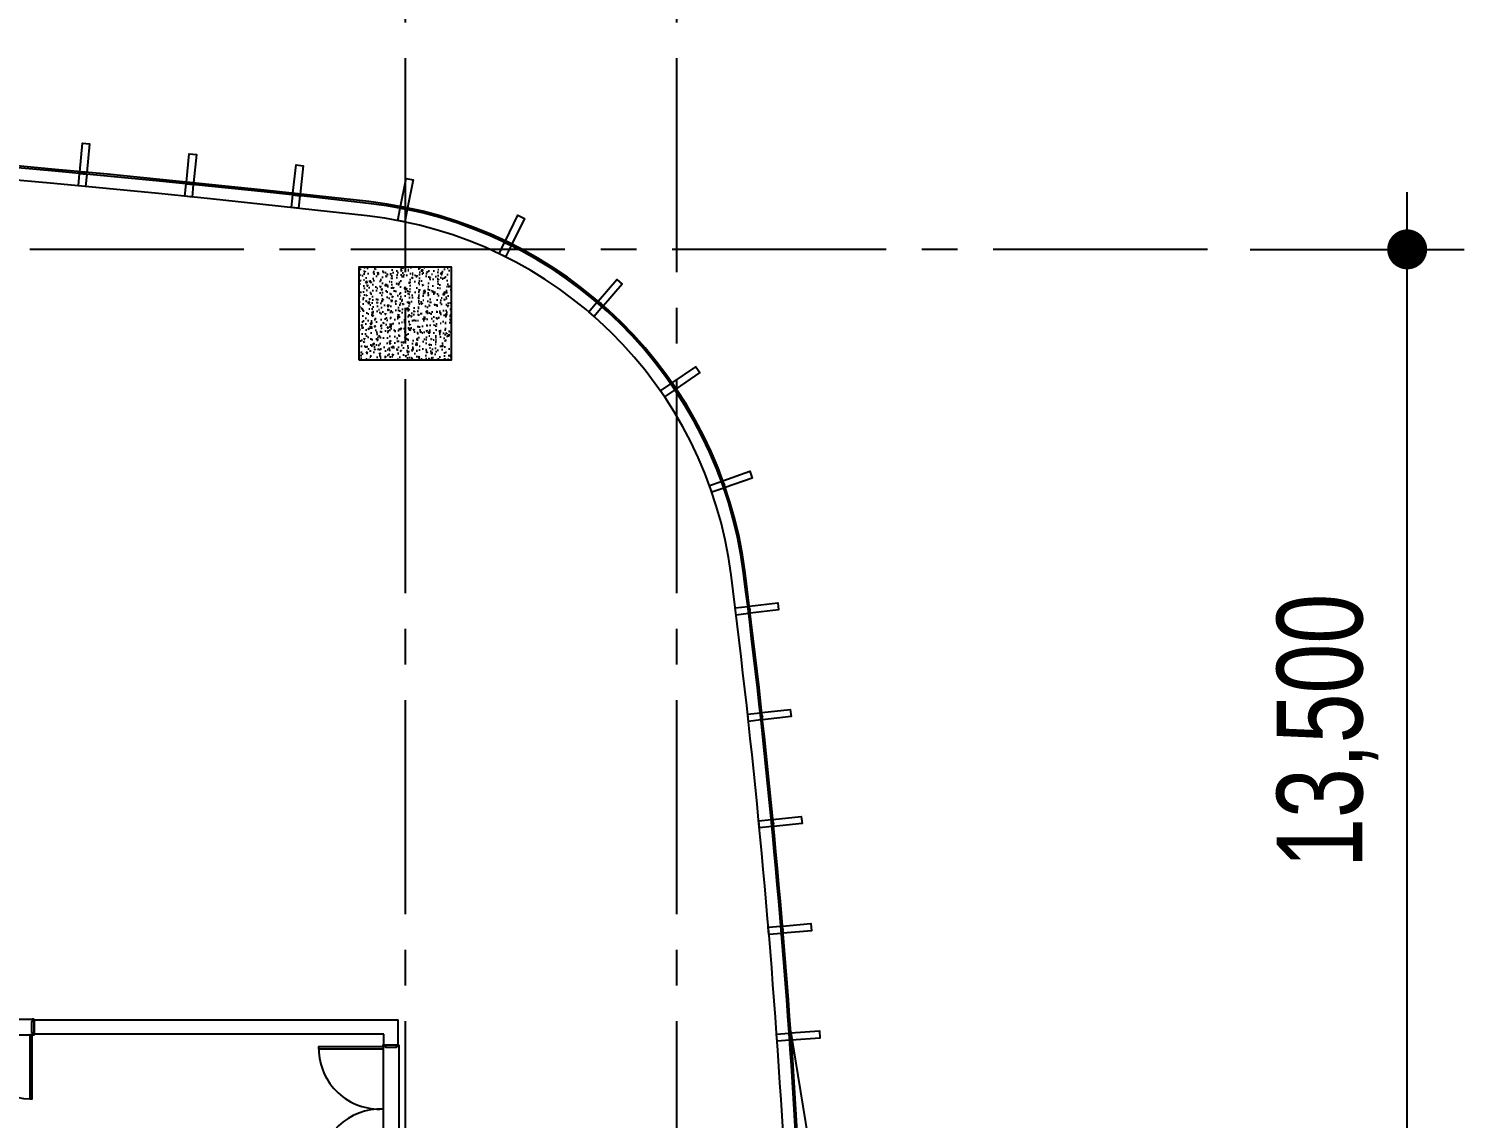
# Model space of a CAD drawing. Header units: millimetres. Extents: x 10000 to 302800, y 6800 to 229018.
# Drawn here: x 126553 to 146667, y 75296 to 90572 of the extents above; entities that cross this region are included whole.
import ezdxf

# ---------------------------------------------------------------- set-up
doc = ezdxf.new("R2010")
doc.units = ezdxf.units.MM
doc.header["$LTSCALE"] = 400
doc.header["$MEASUREMENT"] = 0
doc.linetypes.add('X-GRID_5~ROOF$0$CENTER2', pattern=[1.125, 0.75, -0.125, 0.125, -0.125])
doc.layers.get('0').update_dxf_attribs({"linetype": 'CONTINUOUS'})
for name, color, linetype in [('A-DIM1', 7, 'CONTINUOUS'), ('A-TXT1', 3, 'CONTINUOUS'), ('X-COL-9F$0$A-COL', 2, 'CONTINUOUS'), ('X-COL-9F$0$A-HAT', 252, 'CONTINUOUS'), ('X-EXT_9F$0$A-ELES', 252, 'CONTINUOUS'), ('X-EXT_9F$0$A-WIN', 6, 'CONTINUOUS'), ('X-frame Office 5~34F$0$A-WINF', 4, 'CONTINUOUS'), ('X-GRID_5~ROOF$0$A-CEN1', 1, 'X-GRID_5~ROOF$0$CENTER2'), ('X-INT-OFFICE-6~20F$0$A-DOOR', 4, 'CONTINUOUS'), ('X-INT-OFFICE-6~20F$0$A-DOORF', 9, 'CONTINUOUS'), ('X-INT-OFFICE-6~20F$0$A-ELE4', 8, 'CONTINUOUS'), ('X-INT-OFFICE-6~20F$0$A-WALD', 7, 'CONTINUOUS')]:
    doc.layers.add(name, color=color, linetype=linetype)
doc.styles.add('Hrtext', font='', dxfattribs={"width": 0.8})
doc.styles.get('Hrtext').set_extended_font_data('Dotum')
doc.dimstyles.new('HEERIM(Ext)', dxfattribs={"dimtxt": 3, "dimasz": 1, "dimexe": 2, "dimexo": 1.5, "dimgap": 1, "dimtad": 1, "dimdec": 0, "dimzin": 0, "dimdsep": 46, "dimlunit": 6, "dimtxsty": 'Hrtext', "dimblk": 'dotdim1', "dimcen": 1, "dimdle": 2, "dimclrd": 256, "dimclre": 256, "dimclrt": 3, "dimadec": 0, "dimazin": 0, "dimtfac": 1, "dimtdec": 0, "dimtix": 1, "dimtmove": 2, "dimatfit": 3, "dimldrblk": 'dotdim1', "dimfxl": 2, "dimtolj": 1, "dimtzin": 0, "dimlwd": -1, "dimarcsym": 0})

# ---------------------------------------------------------------- blocks, each defined once
blk = doc.blocks.new('X-COL-9F$0$1300X1300_8~16F_C2A')
at = {"layer": 'X-COL-9F$0$A-HAT'}
h = blk.add_hatch(dxfattribs=at)
h.set_pattern_fill('AR-CONC', color=256)
h.set_pattern_definition([(50, (-79048.82, -104971.2), (182.18467, -15.93909), [19.05, -209.55]), (355, (-79048.82, -104971.2), (-35.24283, 191.05664), [15.24, -167.64]), (100.451, (-79033.63, -104972.53), (146.9425, 175.11669), [16.19, -178.09]), (46.1842, (-79048.82, -104920.4), (271.07904, -42.04233), [28.575, -314.325]), (96.6356, (-79026.23, -104923.9), (237.40423, 247.42556), [24.285, -267.135]), (351.184, (-79048.82, -104920.4), (237.4046, 247.4251), [22.86, -251.46]), (21, (-79023.42, -104933.1), (151.61488, -102.26552), [19.05, -209.55]), (326, (-79023.42, -104933.1), (61.80203, 184.18797), [15.24, -167.64]), (71.4514, (-79010.78, -104941.63), (213.4165, 81.92286), [16.19, -178.09]), (37.5, (-79048.817, -104971.206), (3.088603, 84.55504), [0, -165.608, 0, -170.18, 0, -168.275]), (7.5, (-79048.82, -104971.21), (66.81966, 100.180575), [0, -97.028, 0, -161.798, 0, -64.135]), (327.5, (-79105.46, -104971.206), (135.590595, -5.728744), [0, -63.5, 0, -198.12, 0, -262.89]), (317.5, (-79130.86, -104971.21), (148.12918, 25.42649), [0, -82.55, 0, -131.572, 0, -186.69])])
h.paths.add_polyline_path([(-650, -650), (650, -650), (650, 650), (-650, 650)])
at = {"layer": 'X-COL-9F$0$A-COL'}
blk.add_lwpolyline([(-650, -650), (650, -650), (650, 650), (-650, 650)], close=True, dxfattribs=at)
blk = doc.blocks.new('X-COL-9F')
at = {"layer": 'X-COL-9F$0$A-COL'}
blk.add_blockref('X-COL-9F$0$1300X1300_8~16F_C2A', (127049, 104971), dxfattribs=at)
blk = doc.blocks.new('*U337')
at = {"layer": 'X-frame Office 5~34F$0$A-WINF'}
for p, q in [((-50, 176), (-50, 0)), ((50, 176), (-50, 176)), ((-50, 0), (50, 0)), ((11.5, 200), (-11.5, 200)), ((-11.5, 176), (-11.5, 200)), ((11.5, 176), (11.5, 200)), ((50, 0), (50, 176))]:
    blk.add_line(p, q, dxfattribs=at)
blk.add_lwpolyline([(-50, 200), (50, 200), (50, 600), (-50, 600)], close=True, dxfattribs=at)
blk = doc.blocks.new('X-frame Office 5~34F')
at = {"layer": 'X-frame Office 5~34F$0$A-WINF'}
for p, xscale, rotation in [((122520, 106757), -1, 354.6233508156618), ((124013, 106611), -1, 354.2097624168666), ((125505, 106454), -1, 353.7961740180716), ((126993, 106268), -1, 348.7519441445197), ((128410, 105789), -1, 333.9340701325154), ((129658, 104964), -1, 319.1161961205114), ((130653, 103847), -1, 304.298322108507), ((131329, 102513), -0.9999999999999992, 289.4804480965029), ((131680, 100795), -0.9999999999999999, 277.1213297825703), ((131853, 99305), -1, 276.3855106963582), ((132007, 97812), -1, 275.6496916101461), ((132141, 96318), -0.9999999999999999, 274.913872523934), ((132257, 94822), -1, 274.1780534377219)]:
    blk.add_blockref('*U337', p, dxfattribs=dict(at, xscale=xscale, rotation=rotation))
blk = doc.blocks.new('X-EXT_9F')
at = {"layer": 'X-EXT_9F$0$A-ELES', "ltscale": 10}
blk.add_lwpolyline([(132549, 86571, 0.031644), (131615, 101311, 0.345625), (126516, 106342, 0.056648), (79581, 106342, 0.345625), (74483, 101311, 0.031644), (73549, 86571, 0.031644), (74483, 71832, 0.345625), (79581, 66801, 0.056648), (126516, 66801, 0.345625), (131615, 71832, 0.031644)], format="xyb", close=True, dxfattribs=at)
at = {"layer": 'X-EXT_9F$0$A-ELES'}
blk.add_lwpolyline([(98470, 65322), (102970, 64771, 0.028396), (126595, 66105, 0.345625), (132309, 71743, 0.031644), (133249, 86571, 0.008188), (133186, 90419), (132451, 94919)], format="xyb", dxfattribs=at)
at = {"layer": 'X-EXT_9F$0$A-WIN'}
for points in [[(132749, 86571, 0.031644), (131813, 101336, 0.345625), (126539, 106541, 0.056648), (79559, 106541, 0.345625), (74284, 101336, 0.031644), (73349, 86571, 0.031644), (74284, 71806, 0.345625), (79559, 66602, 0.056648), (126539, 66602, 0.345625), (131813, 71806, 0.031644)], [(132725, 86571, 0.031644), (131790, 101333, 0.345625), (126536, 106517, 0.056648), (79561, 106517, 0.345625), (74308, 101333, 0.031644), (73373, 86571, 0.031644), (74308, 71809, 0.345625), (79561, 66626, 0.056648), (126536, 66626, 0.345625), (131790, 71809, 0.031644)]]:
    blk.add_lwpolyline(points, format="xyb", close=True, dxfattribs=at)
blk.add_blockref('X-frame Office 5~34F', (0, 0))
blk = doc.blocks.new('X-GRID_5~ROOF')
at = {"layer": 'X-GRID_5~ROOF$0$A-CEN1', "ltscale": 10}
for p, q in [((127049, 117553), (127049, 58621)), ((130849, 117553), (130849, 58621))]:
    blk.add_line(p, q, dxfattribs=at)
blk.add_lwpolyline([(138288, 105871), (55382, 105871)], dxfattribs=at)
blk = doc.blocks.new('X-INT-OFFICE-6~20F$0$DOOR_2400')
at = {"layer": 'X-INT-OFFICE-6~20F$0$A-DOOR'}
for points in [[(41794, 101558), (41794, 101523), (41844, 101523), (41844, 101508), (42038, 101508), (42038, 101523), (42088, 101523), (42088, 101558)], [(42088, 101523), (42088, 101478), (43288, 101478), (43288, 101523)], [(42088, 99193), (42088, 99238), (43288, 99238), (43288, 99193)], [(41794, 99158), (41794, 99193), (41844, 99193), (41844, 99208), (42038, 99208), (42038, 99193), (42088, 99193), (42088, 99158)]]:
    blk.add_lwpolyline(points, close=True, dxfattribs=at)
at = {"layer": 'X-INT-OFFICE-6~20F$0$A-DOORF'}
for centre, radius, start, end in [((42121, 101526), 1168, 268.3863, 357.6653), ((42157, 99230), 1131, 0.4286, 93.5198)]:
    blk.add_arc(centre, radius, start, end, dxfattribs=at)
at = {"layer": 'X-INT-OFFICE-6~20F$0$A-ELE4'}
for p, q in [((41794, 99193), (41794, 101523)), ((42088, 99193), (42088, 101523))]:
    blk.add_line(p, q, dxfattribs=at)
blk = doc.blocks.new('X-INT-OFFICE-6~20F')
at = {"layer": 'X-INT-OFFICE-6~20F$0$A-WALD'}
for p, q in [((121849, 95071), (126949, 95071)), ((121849, 95071), (121849, 94871)), ((126949, 94721), (126949, 95071)), ((126749, 94871), (121849, 94871)), ((126749, 94721), (126749, 94871)), ((126749, 94721), (126949, 94721))]:
    blk.add_line(p, q, dxfattribs=at)
at = {"xscale": 0.7499999999999954, "yscale": 0.7499999999999954, "zscale": 0.7499999999999954}
for p, rotation in [((45680, 126427), 270), ((158305, 169090), 180)]:
    blk.add_blockref('X-INT-OFFICE-6~20F$0$DOOR_2400', p, dxfattribs=dict(at, rotation=rotation))
blk = doc.blocks.new('X-BASE-9F')
for name in ['X-GRID_5~ROOF', 'X-EXT_9F', 'X-COL-9F']:
    blk.add_blockref(name, (0, 0))
blk.add_blockref('X-INT-OFFICE-6~20F', (0, 0))
blk = doc.blocks.new('dotdim1')
at = {"layer": 'A-DIM1'}
for p, q in [((0, 2), (0, -2)), ((-2, 0), (2, 0))]:
    blk.add_line(p, q, dxfattribs=at)
at = {"layer": 'A-DIM1', "const_width": 0.7}
blk.add_lwpolyline([(0.35, 0, 1), (-0.35, 0, 1)], format="xyb", close=True, dxfattribs=at)
blk = doc.blocks.new('*D73')
at = {"layer": 'A-DIM1', "lineweight": -2, "transparency": 16777216}
for p, q in [((60039, -100), (63039, -100)), ((60039, -13600), (63039, -13600))]:
    blk.add_line(p, q, dxfattribs=at)
at = {"layer": 'A-DIM1', "transparency": 16777216}
blk.add_line((62239, -13200), (62239, -500), dxfattribs=at)
at = {"layer": 'A-DIM1', "transparency": 16777216, "xscale": 400, "yscale": 400, "zscale": 400}
for p, rotation in [((62239, -100), 90), ((62239, -13600), 270)]:
    blk.add_blockref('dotdim1', p, dxfattribs=dict(at, rotation=rotation))
at = {"layer": 'A-DIM1', "color": 3, "transparency": 16777216, "insert": (61123, -6850), "char_height": 1200, "attachment_point": 5, "rotation": 90, "style": 'Hrtext'}
blk.add_mtext('\\A1;13,500', dxfattribs=at)
blk = doc.blocks.new('TOWER DIM')
at = {"layer": 'A-DIM1'}
dim = blk.add_linear_dim(base=(62239, -100), p1=(59439, -13600), p2=(59439, -100), angle=90, dimstyle='HEERIM(Ext)', override={"dimscale": 400}, dxfattribs=at)
dim.commit()
dim.dimension.update_dxf_attribs({"geometry": '*D73', "text_midpoint": (61122.6, -6850)})

msp = doc.modelspace()

# ---------------------------------------------------------------- block references
at = {"layer": 'A-TXT1'}
msp.add_blockref('X-BASE-9F', (4779, -18394), dxfattribs=at)

# ---------------------------------------------------------------- next in the draw order: block references
at = {"layer": 'A-DIM1'}
msp.add_blockref('TOWER DIM', (83628, 87578), dxfattribs=at)

doc.saveas('drawing.dxf')
